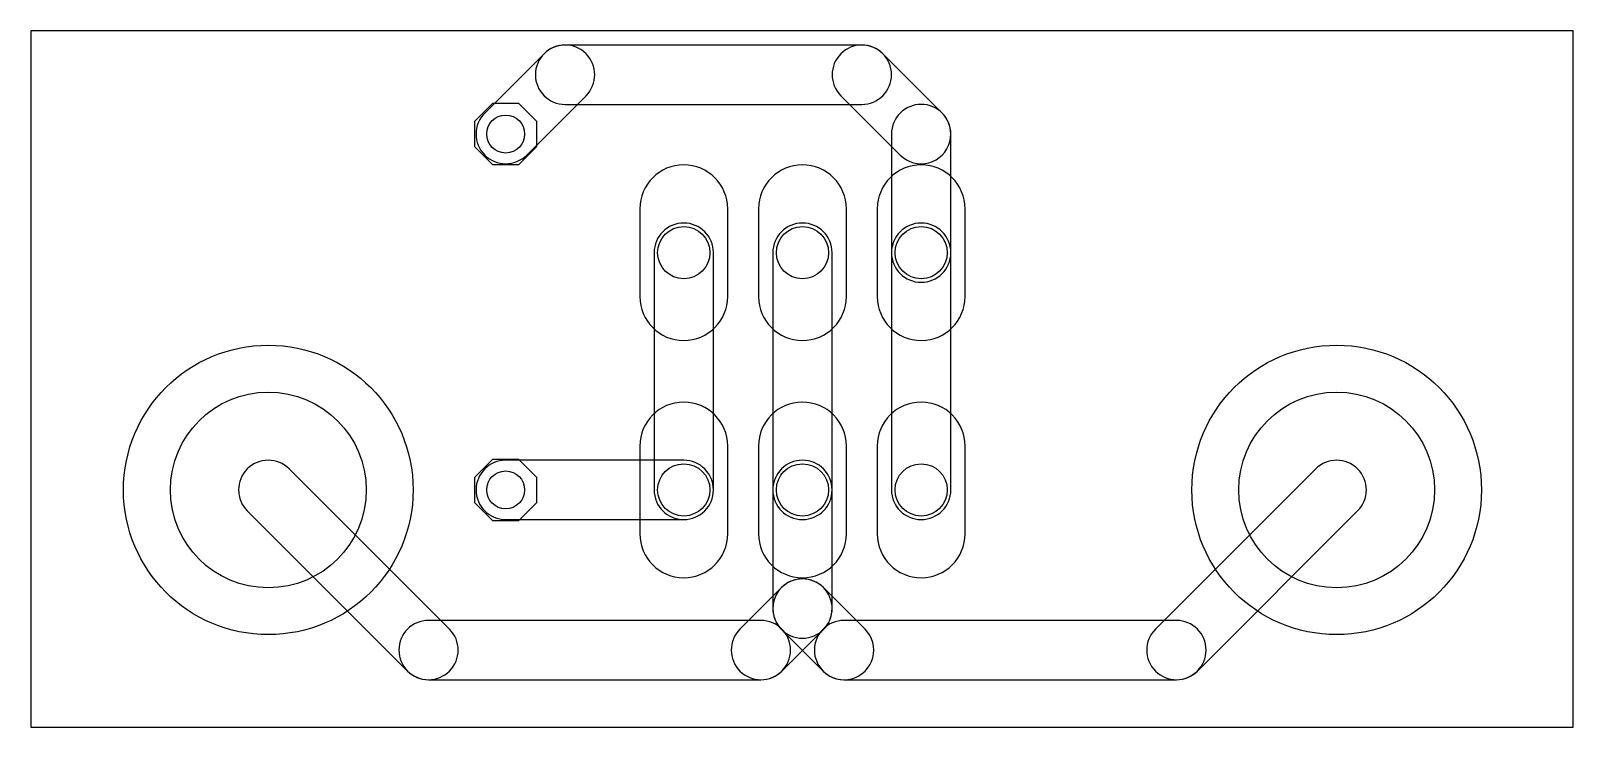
# Model space of a CAD drawing. Extents: x 0 to 33, y 0 to 14.9.
import ezdxf

# ---------------------------------------------------------------- set-up
doc = ezdxf.new("R2010")
doc.units = 0
for name, color, linetype in [('16', 132, 'CONTINUOUS'), ('17', 110, 'CONTINUOUS'), ('20', 31, 'CONTINUOUS'), ('44', 253, 'CONTINUOUS')]:
    doc.layers.add(name, color=color, linetype=linetype)

# ---------------------------------------------------------------- blocks, each defined once
blk = doc.blocks.new('LONGP100')
blk.add_lwpolyline([(-0.5, -0.5), (0.5, -0.5, 1), (0.5, 0.5), (-0.5, 0.5, 1)], format="xyb", close=True)
blk = doc.blocks.new('ROUNDP')
blk.add_circle((0, 0), 0.5)
blk = doc.blocks.new('OCTAGONP')
blk.add_lwpolyline([(-0.5, -0.2071), (-0.5, 0.2071), (-0.2071, 0.5), (0.2071, 0.5), (0.5, 0.2071), (0.5, -0.2071), (0.2071, -0.5), (-0.2071, -0.5)], close=True)

msp = doc.modelspace()

# ---------------------------------------------------------------- linework, layer by layer
at = {"layer": '16'}
for points in [[(10.609, 12.251), (11.879, 13.521, 1), (10.981, 14.419), (9.711, 13.149, 1)], [(11.43, 13.335), (17.78, 13.335, 1), (17.78, 14.605), (11.43, 14.605, 1)], [(17.331, 13.521), (18.601, 12.251, 1), (19.499, 13.149), (18.229, 14.419, 1)], [(18.415, 12.7), (18.415, 10.16, 1), (19.685, 10.16), (19.685, 12.7, 1)], [(14.605, 5.08), (14.605, 10.16, 1), (13.335, 10.16), (13.335, 5.08, 1)], [(17.145, 5.08), (17.145, 10.16, 1), (15.875, 10.16), (15.875, 5.08, 1)], [(19.685, 5.08), (19.685, 10.16, 1), (18.415, 10.16), (18.415, 5.08, 1)], [(8.958, 2.1), (5.529, 5.529, 1), (4.631, 4.631), (8.06, 1.202, 1)], [(13.97, 5.715), (10.16, 5.715, 1), (10.16, 4.445), (13.97, 4.445, 1)], [(15.875, 5.08), (15.875, 2.54, 1), (17.145, 2.54), (17.145, 5.08, 1)], [(24.96, 1.202), (28.389, 4.631, 1), (27.491, 5.529), (24.062, 2.1, 1)], [(16.061, 2.989), (15.172, 2.1, 1), (16.07, 1.202), (16.959, 2.091, 1)], [(16.061, 2.091), (16.95, 1.202, 1), (17.848, 2.1), (16.959, 2.989, 1)], [(15.621, 2.286), (8.509, 2.286, 1), (8.509, 1.016), (15.621, 1.016, 1)], [(17.399, 1.016), (24.511, 1.016, 1), (24.511, 2.286), (17.399, 2.286, 1)]]:
    msp.add_lwpolyline(points, format="xyb", close=True, dxfattribs=at)
at = {"layer": '20'}
for p, q in [((33, 14.91), (0, 14.91)), ((0, 14.91), (0, 0)), ((33, 0), (33, 14.91)), ((0, 0), (33, 0))]:
    msp.add_line(p, q, dxfattribs=at)
at = {"layer": '44'}
for centre, radius in [((10.16, 12.7), 0.406), ((13.97, 10.16), 0.559), ((16.51, 10.16), 0.559), ((19.05, 10.16), 0.559), ((5.08, 5.08), 2.095), ((27.94, 5.08), 2.095), ((13.97, 5.08), 0.559), ((16.51, 5.08), 0.559), ((19.05, 5.08), 0.559), ((10.16, 5.08), 0.406)]:
    msp.add_circle(centre, radius, dxfattribs=at)

# ---------------------------------------------------------------- block references
at = {"layer": '17'}
for name, p, xscale, yscale, rotation in [('OCTAGONP', (10.16, 12.7), 1.3208, 1.3208, 90), ('LONGP100', (13.97, 10.16), 1.8796, 1.8796, 270), ('LONGP100', (16.51, 10.16), 1.8796, 1.8796, 270), ('LONGP100', (19.05, 10.16), 1.8796, 1.8796, 270), ('LONGP100', (13.97, 5.08), 1.8796, 1.8796, 90), ('LONGP100', (16.51, 5.08), 1.8796, 1.8796, 90), ('LONGP100', (19.05, 5.08), 1.8796, 1.8796, 90), ('OCTAGONP', (10.16, 5.08), 1.3208, 1.3208, 90)]:
    msp.add_blockref(name, p, dxfattribs=dict(at, xscale=xscale, yscale=yscale, rotation=rotation))
at = {"layer": '17', "xscale": 6.1976, "yscale": 6.1976}
for p in [(5.08, 5.08), (27.94, 5.08)]:
    msp.add_blockref('ROUNDP', p, dxfattribs=at)

doc.saveas('drawing.dxf')
